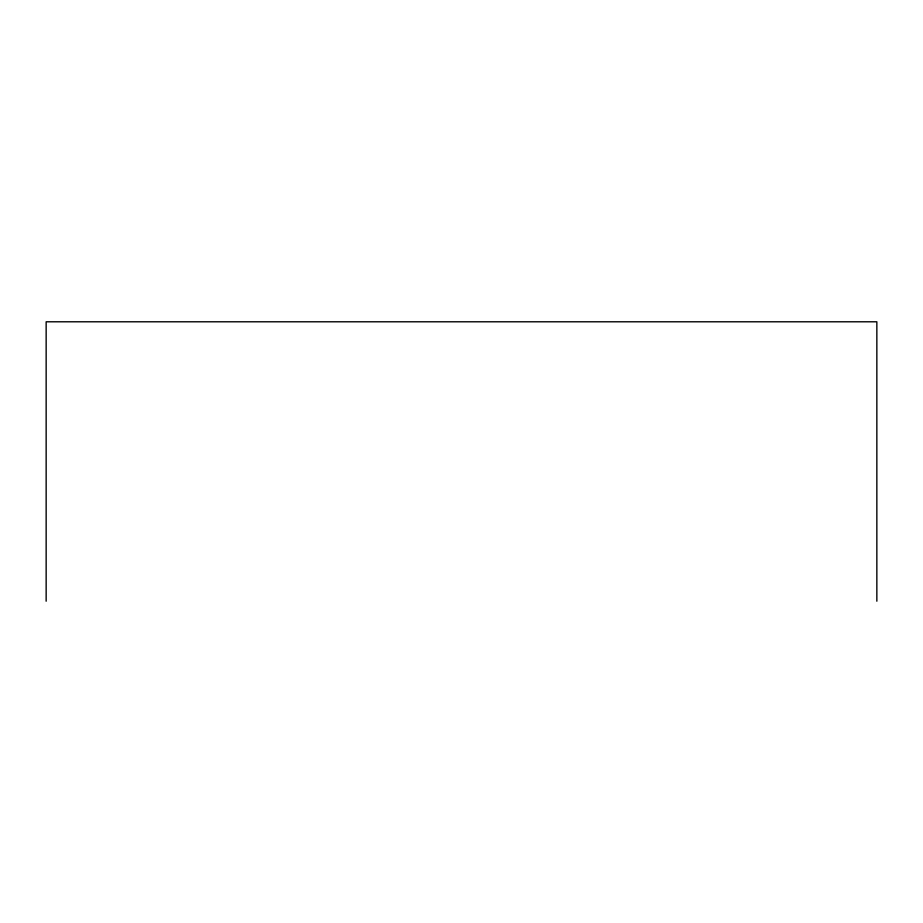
<?xml version="1.0" encoding="UTF-8"?>
<svg xmlns="http://www.w3.org/2000/svg" width="923" height="923" viewBox="0 0 923 923"><rect width="100%" height="100%" fill="white"/><g stroke="black" fill="none" stroke-linecap="round" stroke-linejoin="round"><path stroke-width="1.38" d="M876.85 601.208L876.85 321.792L46.15 321.792L46.15 601.208"/></g></svg>
